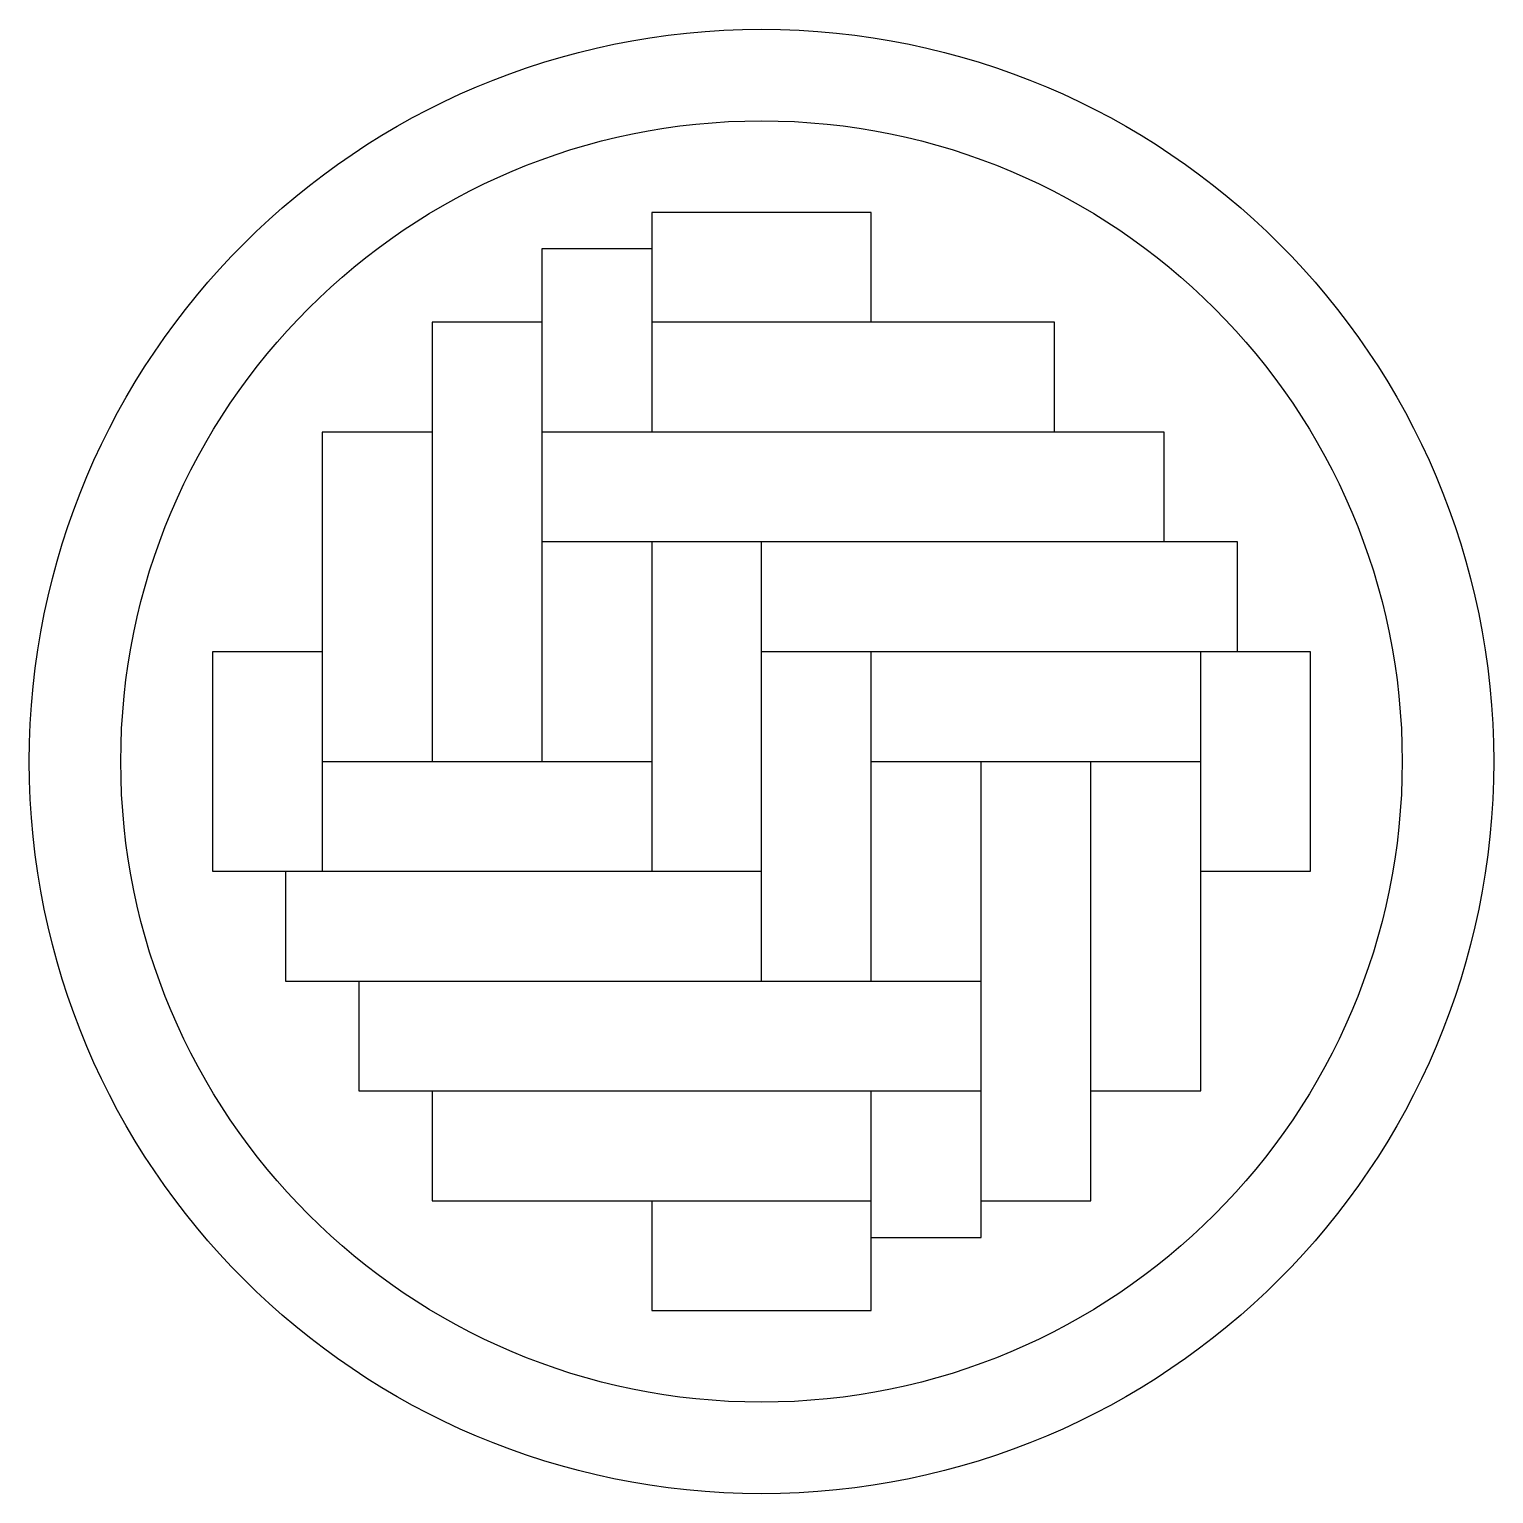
# Model space of a CAD drawing. Header units: inches. Extents: x 0 to 4, y 0 to 4.
import ezdxf

# ---------------------------------------------------------------- set-up
doc = ezdxf.new("R2010")
doc.units = ezdxf.units.IN
doc.header["$MEASUREMENT"] = 0
doc.layers.get('0').update_dxf_attribs({"lineweight": 25, "true_color": 0xffffff})

msp = doc.modelspace()

# ---------------------------------------------------------------- linework, layer by layer
for p, q in [((2, 3.5), (1.7, 3.5)), ((1.7, 3.5), (1.7, 3.2)), ((2.3, 3.5), (2, 3.5)), ((2.3, 3.2), (2.3, 3.5)), ((1.7, 3.4), (1.4, 3.4)), ((1.4, 3.4), (1.4, 2)), ((1.4, 3.2), (1.1, 3.2)), ((1.1, 3.2), (1.1, 2)), ((2.8, 3.2), (1.7, 3.2)), ((1.7, 3.2), (1.7, 2.9)), ((2.8, 2.9), (2.8, 3.2)), ((1.1, 2.9), (0.8, 2.9)), ((0.8, 2.9), (0.8, 1.7)), ((3.1, 2.9), (1.4, 2.9)), ((3.1, 2.6), (3.1, 2.9)), ((3.3, 2.6), (1.4, 2.6)), ((1.7, 2.6), (1.7, 1.7)), ((2, 1.4), (2, 2.6)), ((3.3, 2.3), (3.3, 2.6)), ((0.8, 2.3), (0.5, 2.3)), ((0.5, 2.3), (0.5, 2)), ((3.5, 2.3), (2, 2.3)), ((2.3, 1.4), (2.3, 2.3)), ((3.2, 1.1), (3.2, 2.3)), ((3.5, 2), (3.5, 2.3)), ((0.5, 2), (0.5, 1.7)), ((0.8, 2), (1.7, 2)), ((2.3, 2), (3.2, 2)), ((2.6, 0.7), (2.6, 2)), ((2.9, 0.8), (2.9, 2)), ((3.5, 1.7), (3.5, 2)), ((0.5, 1.7), (2, 1.7)), ((0.7, 1.7), (0.7, 1.4)), ((3.2, 1.7), (3.5, 1.7)), ((0.7, 1.4), (2.6, 1.4)), ((0.9, 1.4), (0.9, 1.1)), ((0.9, 1.1), (2.6, 1.1)), ((1.1, 1.1), (1.1, 0.8)), ((2.3, 0.5), (2.3, 1.1)), ((2.9, 1.1), (3.2, 1.1)), ((1.1, 0.8), (2.3, 0.8)), ((2.6, 0.8), (2.9, 0.8)), ((1.7, 0.8), (1.7, 0.5)), ((2.3, 0.7), (2.6, 0.7)), ((1.7, 0.5), (2, 0.5)), ((2, 0.5), (2.3, 0.5))]:
    msp.add_line(p, q)
for radius in [2, 1.75]:
    msp.add_circle((2, 2), radius)

doc.saveas('drawing.dxf')
